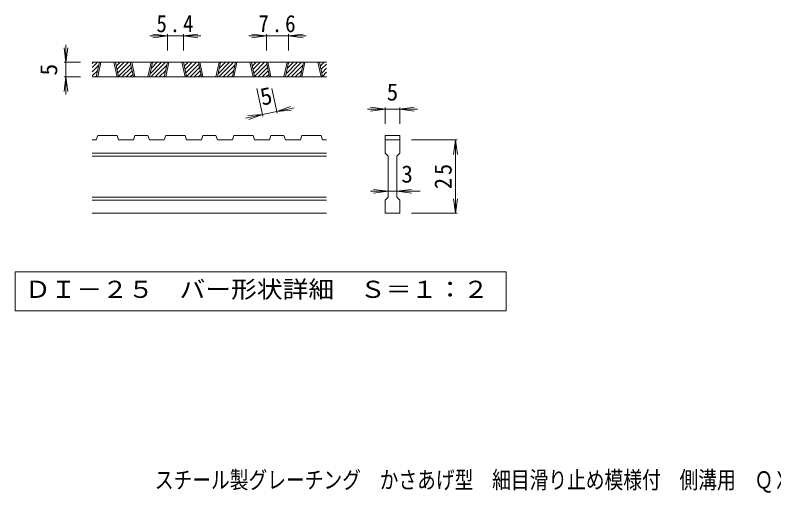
# Model space of a CAD drawing. Units: millimetres on the paper, enlarged 5 times, with parts at other scales. Extents: x -673 to 833, y -683 to 567.
# Drawn here: x -568 to 80, y -683 to -275 of the extents above; entities that cross this region are included whole.
import ezdxf
from ezdxf.enums import TextEntityAlignment as Align

# ---------------------------------------------------------------- set-up
doc = ezdxf.new("R2010")
doc.units = ezdxf.units.MM
doc.header["$LTSCALE"] = 5
doc.layers.add('D-0_通り芯', color=3, linetype='Continuous', lineweight=9)
doc.layers.add('D-4_寸法', color=7, linetype='Continuous', lineweight=9)
doc.layers.add('F-5_F-5ﾚｲﾔ', color=2, linetype='Continuous')
doc.styles.add('ＭＳ ゴシック', font='')
doc.styles.get('ＭＳ ゴシック').set_extended_font_data('MS Gothic')

msp = doc.modelspace()

# ---------------------------------------------------------------- linework, layer by layer
at = {"layer": 'D-0_通り芯'}
for p, q in [((-501.77, -319.997), (-497.236, -315.464)), ((-501.77, -316.462), (-500.772, -315.464)), ((-301.77, -315.464), (-501.77, -315.464)), ((-498.331, -327.964), (-495.656, -315.464)), ((-497.081, -327.964), (-494.406, -315.464)), ((-483.331, -315.464), (-480.656, -327.964)), ((-482.081, -315.464), (-479.406, -327.964)), ((-481.996, -315.863), (-481.597, -315.464)), ((-481.373, -318.775), (-478.061, -315.464)), ((-480.749, -321.688), (-474.526, -315.464)), ((-480.126, -324.6), (-470.99, -315.464)), ((-479.503, -327.512), (-468.973, -316.982)), ((-466.623, -327.964), (-469.298, -315.464)), ((-465.373, -327.964), (-468.048, -315.464)), ((-451.623, -315.464), (-454.298, -327.964)), ((-450.373, -315.464), (-453.048, -327.964)), ((-452.461, -325.219), (-442.706, -315.464)), ((-451.671, -327.964), (-439.17, -315.464)), ((-451.498, -320.721), (-446.241, -315.464)), ((-450.536, -316.222), (-449.777, -315.464)), ((-440.265, -327.964), (-437.59, -315.464)), ((-439.015, -327.964), (-436.34, -315.464)), ((-425.265, -315.464), (-422.59, -327.964)), ((-424.015, -315.464), (-421.34, -327.964)), ((-423.93, -315.863), (-423.531, -315.464)), ((-423.307, -318.775), (-419.995, -315.464)), ((-422.683, -321.688), (-416.46, -315.464)), ((-422.06, -324.6), (-412.924, -315.464)), ((-421.437, -327.512), (-410.907, -316.982)), ((-408.557, -327.964), (-411.232, -315.464)), ((-407.307, -327.964), (-409.982, -315.464)), ((-393.557, -315.464), (-396.232, -327.964)), ((-392.307, -315.464), (-394.982, -327.964)), ((-394.395, -325.219), (-384.64, -315.464)), ((-393.605, -327.964), (-381.104, -315.464)), ((-393.432, -320.721), (-388.175, -315.464)), ((-392.47, -316.222), (-391.711, -315.464)), ((-382.199, -327.964), (-379.524, -315.464)), ((-380.949, -327.964), (-378.274, -315.464)), ((-367.199, -315.464), (-364.524, -327.964)), ((-365.949, -315.464), (-363.274, -327.964)), ((-365.864, -315.863), (-365.465, -315.464)), ((-365.241, -318.775), (-361.929, -315.464)), ((-364.617, -321.688), (-358.394, -315.464)), ((-363.994, -324.6), (-354.858, -315.464)), ((-363.371, -327.512), (-352.841, -316.982)), ((-350.491, -327.964), (-353.166, -315.464)), ((-349.241, -327.964), (-351.916, -315.464)), ((-335.491, -315.464), (-338.166, -327.964)), ((-334.241, -315.464), (-336.916, -327.964)), ((-336.329, -325.219), (-326.574, -315.464)), ((-335.538, -327.964), (-323.038, -315.464)), ((-335.366, -320.721), (-330.109, -315.464)), ((-334.404, -316.222), (-333.645, -315.464)), ((-324.133, -327.964), (-321.458, -315.464)), ((-322.883, -327.964), (-320.208, -315.464)), ((-309.133, -315.464), (-306.458, -327.964)), ((-307.883, -315.464), (-305.208, -327.964)), ((-307.798, -315.863), (-307.399, -315.464)), ((-307.175, -318.775), (-303.863, -315.464)), ((-306.551, -321.688), (-301.77, -316.906)), ((-501.77, -323.533), (-496.189, -317.952)), ((-501.77, -327.068), (-497.151, -322.45)), ((-476.419, -327.964), (-468.35, -319.895)), ((-472.884, -327.964), (-467.727, -322.807)), ((-448.135, -327.964), (-438.123, -317.952)), ((-444.599, -327.964), (-439.085, -322.45)), ((-418.353, -327.964), (-410.284, -319.895)), ((-414.818, -327.964), (-409.661, -322.807)), ((-390.069, -327.964), (-380.057, -317.952)), ((-386.533, -327.964), (-381.019, -322.45)), ((-360.287, -327.964), (-352.218, -319.895)), ((-356.752, -327.964), (-351.595, -322.807)), ((-332.003, -327.964), (-321.991, -317.952)), ((-328.467, -327.964), (-322.953, -322.45)), ((-305.928, -324.6), (-301.77, -320.441)), ((-301.77, -327.964), (-501.77, -327.964)), ((-499.13, -327.964), (-498.114, -326.948)), ((-469.348, -327.964), (-467.104, -325.719)), ((-441.064, -327.964), (-440.048, -326.948)), ((-411.282, -327.964), (-409.038, -325.719)), ((-382.998, -327.964), (-381.982, -326.948)), ((-353.216, -327.964), (-350.972, -325.719)), ((-324.932, -327.964), (-323.916, -326.948)), ((-305.305, -327.512), (-301.77, -323.977)), ((-302.221, -327.964), (-301.77, -327.513)), ((-498.331, -381.714), (-501.77, -381.714)), ((-498.331, -381.714), (-497.081, -377.964)), ((-480.656, -377.964), (-497.081, -377.964)), ((-480.656, -377.964), (-479.406, -381.714)), ((-466.623, -381.714), (-479.406, -381.714)), ((-466.623, -381.714), (-465.373, -377.964)), ((-454.298, -377.964), (-465.373, -377.964)), ((-454.298, -377.964), (-453.048, -381.714)), ((-440.265, -381.714), (-453.048, -381.714)), ((-440.265, -381.714), (-439.015, -377.964)), ((-422.59, -377.964), (-439.015, -377.964)), ((-421.34, -381.714), (-422.59, -377.964)), ((-408.557, -381.714), (-421.34, -381.714)), ((-408.557, -381.714), (-407.307, -377.964)), ((-396.232, -377.964), (-407.307, -377.964)), ((-396.232, -377.964), (-394.982, -381.714)), ((-382.199, -381.714), (-394.982, -381.714)), ((-382.199, -381.714), (-380.949, -377.964)), ((-380.949, -377.964), (-364.524, -377.964)), ((-363.274, -381.714), (-364.524, -377.964)), ((-350.491, -381.714), (-363.274, -381.714)), ((-350.491, -381.714), (-349.241, -377.964)), ((-338.166, -377.964), (-349.241, -377.964)), ((-338.166, -377.964), (-336.916, -381.714)), ((-324.133, -381.714), (-336.916, -381.714)), ((-324.133, -381.714), (-322.883, -377.964)), ((-322.883, -377.964), (-306.458, -377.964)), ((-305.208, -381.714), (-306.458, -377.964)), ((-301.77, -381.714), (-305.208, -381.714)), ((-251.77, -377.964), (-239.27, -377.964)), ((-251.77, -377.964), (-251.77, -381.714)), ((-251.77, -381.714), (-239.27, -381.714)), ((-251.77, -392.964), (-251.77, -381.714)), ((-239.27, -377.964), (-239.27, -381.714)), ((-239.27, -381.714), (-239.27, -392.964)), ((-301.77, -392.964), (-501.77, -392.964)), ((-251.77, -392.964), (-249.27, -395.464)), ((-241.77, -395.464), (-239.27, -392.964)), ((-301.77, -395.464), (-501.77, -395.464)), ((-249.27, -430.464), (-249.27, -395.464)), ((-241.77, -395.464), (-241.77, -430.464)), ((-301.77, -430.464), (-501.77, -430.464)), ((-301.77, -432.964), (-501.77, -432.964)), ((-241.77, -430.464), (-239.27, -432.964)), ((-239.27, -432.964), (-239.27, -444.214)), ((-301.77, -444.214), (-501.77, -444.214)), ((-239.27, -444.214), (-251.77, -444.214))]:
    msp.add_line(p, q, dxfattribs=at)
msp.add_lwpolyline([(-251.77, -444.214), (-251.77, -432.964), (-249.27, -430.464)], dxfattribs=at)
at = {"layer": 'D-0_通り芯', "color": 7}
msp.add_lwpolyline([(-567.597, -494.214), (-567.597, -527.44), (-148.443, -527.44), (-148.443, -494.214)], close=True, dxfattribs=at)
at = {"layer": 'D-4_寸法'}
for p, q in [((-437.59, -292.964), (-449.983, -291.332)), ((-424.015, -292.964), (-411.622, -291.332)), ((-353.166, -292.964), (-365.559, -291.332)), ((-334.241, -292.964), (-321.848, -291.332)), ((-437.59, -292.964), (-452.59, -292.964)), ((-437.59, -292.964), (-449.983, -294.595)), ((-437.59, -291.464), (-437.59, -305.464)), ((-424.015, -292.964), (-437.59, -292.964)), ((-424.015, -291.464), (-424.015, -305.464)), ((-424.015, -292.964), (-411.622, -294.595)), ((-424.015, -292.964), (-409.015, -292.964)), ((-353.166, -292.964), (-368.166, -292.964)), ((-353.166, -292.964), (-365.559, -294.595)), ((-353.166, -291.464), (-353.166, -305.464)), ((-334.241, -292.964), (-353.166, -292.964)), ((-334.241, -291.464), (-334.241, -305.464)), ((-334.241, -292.964), (-321.848, -294.595)), ((-334.241, -292.964), (-319.241, -292.964)), ((-524.27, -315.464), (-525.901, -303.071)), ((-524.27, -315.464), (-524.27, -300.464)), ((-524.27, -315.464), (-522.638, -303.071)), ((-525.77, -315.464), (-511.77, -315.464)), ((-524.27, -315.464), (-524.27, -327.964)), ((-524.27, -327.964), (-525.901, -340.357)), ((-525.77, -327.964), (-511.77, -327.964)), ((-524.27, -327.964), (-522.638, -340.357)), ((-524.27, -327.964), (-524.27, -342.964)), ((-356.123, -361.382), (-361.182, -337.743)), ((-343.9, -358.767), (-348.399, -337.743)), ((-344.213, -357.3), (-332.436, -353.111)), ((-344.213, -357.3), (-329.546, -354.161)), ((-251.77, -355.464), (-266.77, -355.464)), ((-251.77, -355.464), (-264.163, -353.832)), ((-251.77, -355.464), (-264.163, -357.096)), ((-251.77, -353.964), (-251.77, -367.964)), ((-239.27, -355.464), (-251.77, -355.464)), ((-239.27, -355.464), (-226.877, -353.832)), ((-239.27, -353.964), (-239.27, -367.964)), ((-239.27, -355.464), (-226.877, -357.096)), ((-239.27, -355.464), (-224.27, -355.464)), ((-356.437, -359.916), (-371.105, -363.054)), ((-356.437, -359.916), (-368.897, -360.913)), ((-356.437, -359.916), (-368.214, -364.104)), ((-344.213, -357.3), (-356.437, -359.916)), ((-344.213, -357.3), (-331.753, -356.302)), ((-190.27, -381.714), (-229.27, -381.714)), ((-191.77, -381.714), (-193.401, -394.107)), ((-191.77, -444.214), (-191.77, -381.714)), ((-191.77, -381.714), (-190.138, -394.107)), ((-249.27, -425.464), (-264.27, -425.464)), ((-249.27, -425.464), (-261.663, -423.832)), ((-249.27, -425.464), (-261.663, -427.095)), ((-241.77, -425.464), (-249.27, -425.464)), ((-241.77, -425.464), (-229.377, -423.832)), ((-241.77, -425.464), (-229.377, -427.095)), ((-241.77, -425.464), (-221.77, -425.464)), ((-191.77, -444.214), (-193.401, -431.821)), ((-191.77, -444.214), (-190.138, -431.821)), ((-190.27, -444.214), (-229.27, -444.214))]:
    msp.add_line(p, q, dxfattribs=at)

# ---------------------------------------------------------------- texts
at = {"layer": 'D-0_通り芯', "color": 2, "style": 'ＭＳ ゴシック', "width": 1.1}
msp.add_text('ＤＩ－２５\u3000バー形状詳細\u3000Ｓ＝１：２', height=14.66, dxfattribs=at).set_placement((-559.27, -520.827), align=Align.BOTTOM_LEFT)
at = {"layer": 'D-4_寸法', "color": 2, "style": 'ＭＳ ゴシック'}
for rotation, p in [(90, (-527.27, -326.714)), (12.079, (-355.842, -356.72))]:
    msp.add_text('5', height=14.66, rotation=rotation, dxfattribs=at).set_placement(p, align=Align.BOTTOM_LEFT)
for s, p in [('5', (-250.52, -352.464)), ('3', (-238.02, -422.464))]:
    msp.add_text(s, height=14.66, dxfattribs=at).set_placement(p, align=Align.BOTTOM_LEFT)
at = {"layer": 'D-4_寸法', "color": 2, "char_height": 14.66, "attachment_point": 7, "style": 'ＭＳ ゴシック'}
for s, insert in [('\\T1.27;\\W0.9;5.4', (-447.053, -289.964)), ('\\T1.27;\\W0.9;7.6', (-359.954, -289.964))]:
    msp.add_mtext(s, dxfattribs=dict(at, insert=insert))
at = {"layer": 'D-4_寸法', "color": 2, "insert": (-194.77, -423.589), "char_height": 14.66, "attachment_point": 7, "rotation": 90, "style": 'ＭＳ ゴシック'}
msp.add_mtext('\\T1.27;\\W0.95;25', dxfattribs=at)
at = {"layer": 'F-5_F-5ﾚｲﾔ', "style": 'ＭＳ ゴシック', "width": 0.8}
msp.add_text('スチール製グレーチング\u3000かさあげ型\u3000細目滑り止め模様付\u3000側溝用\u3000ＱＸＹ\u3000３９２５Ａ', height=14.66, dxfattribs=at).set_placement((-448.384, -683.409), align=Align.BOTTOM_LEFT)

doc.saveas('drawing.dxf')
